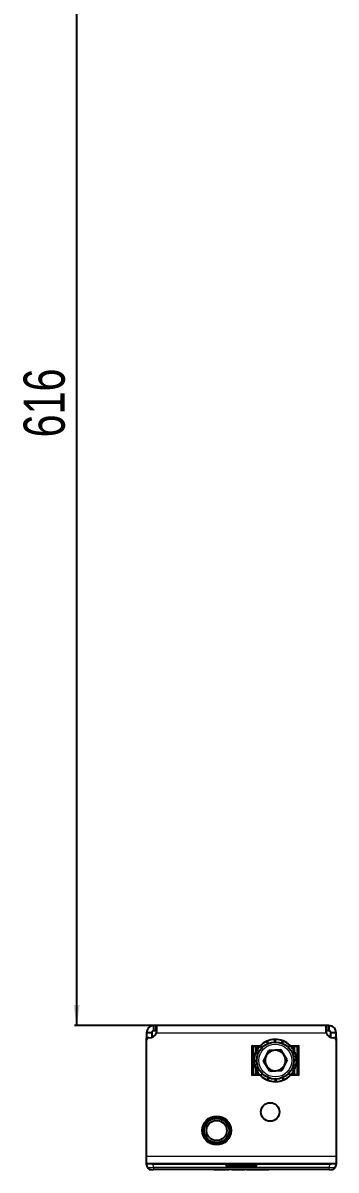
# Model space of a CAD drawing. Header units: millimetres. Extents: x 0 to 2221, y -557 to 573.
# Drawn here: x 3 to 155, y -557 to 1 of the extents above; entities that cross this region are included whole.
import ezdxf

# ---------------------------------------------------------------- set-up
doc = ezdxf.new("R2010")
doc.units = ezdxf.units.MM
doc.layers.add('FORMAT', color=7, linetype='Continuous')
doc.styles.add('SLDTEXTSTYLE0', font='TXT', dxfattribs={"width": 0.75})
doc.dimstyles.new('SLDDIMSTYLE0', dxfattribs={"dimtxt": 20, "dimasz": 10, "dimexe": 0, "dimexo": 0.0625, "dimgap": 5, "dimtad": 2, "dimdec": 1, "dimrnd": 1e-09, "dimzin": 12, "dimdsep": 46, "dimtxsty": 'SLDTEXTSTYLE0', "dimsah": 1, "dimcen": 0.09, "dimadec": 0, "dimazin": 3, "dimtfac": 1, "dimtofl": 0, "dimtmove": 0, "dimatfit": 3, "dimfxl": 0, "dimfrac": 2, "dimtolj": 1, "dimtzin": 12, "dimarcsym": 0})

# ---------------------------------------------------------------- blocks, each defined once
blk = doc.blocks.new('_D_6')
at = {"layer": 'FORMAT'}
for p, q in [((67.96, 129.29), (28.38, 129.29)), ((29.38, 129.29), (29.38, -486.71)), ((67.96, -486.71), (28.38, -486.71))]:
    blk.add_line(p, q, dxfattribs=at)
for points in [[(29.38, 129.29), (27.84, 119.29), (30.92, 119.29)], [(29.38, -486.71), (30.92, -476.71), (27.84, -476.71)]]:
    blk.add_solid(points, dxfattribs=at)
at = {"layer": 'FORMAT', "insert": (3.6, -200.88), "char_height": 20, "attachment_point": 1, "rotation": 90, "style": 'SLDTEXTSTYLE0'}
blk.add_mtext('616', dxfattribs=at)

msp = doc.modelspace()

# ---------------------------------------------------------------- linework, layer by layer
at = {"color": 7, "linetype": 'Continuous', "lineweight": 25}
for p, q in [((65.89, -490.21), (63.39, -490.21)), ((63.39, -490.21), (63.39, -492.72)), ((65.89, -490.21), (65.89, -492.5)), ((66.89, -489.21), (66.89, -486.71)), ((67.97, -486.71), (66.89, -486.71)), ((67.97, -489.21), (66.89, -489.21)), ((67.97, -489.21), (67.97, -486.71)), ((150.8, -486.71), (67.97, -486.71)), ((150.8, -486.71), (150.8, -489.21)), ((151.89, -486.71), (150.8, -486.71)), ((151.89, -489.21), (150.8, -489.21)), ((151.89, -486.71), (151.89, -489.21)), ((155.39, -490.21), (152.89, -490.21)), ((152.89, -492.5), (152.89, -490.21)), ((155.39, -492.72), (155.39, -490.21)), ((63.39, -493.61), (63.39, -492.72)), ((63.39, -550.21), (63.39, -493.61)), ((122.2, -495.5), (121.69, -494.36)), ((121.92, -494.26), (122.31, -495.45)), ((125.62, -494.72), (125.58, -493.47)), ((125.83, -493.46), (125.75, -494.71)), ((129.08, -495.3), (129.53, -494.13)), ((129.76, -494.22), (129.2, -495.35)), ((155.39, -492.72), (155.39, -493.61)), ((155.39, -493.61), (155.39, -550.21)), ((114.89, -496.71), (114.54, -496.36)), ((118.4, -496.71), (114.89, -496.71)), ((114.89, -496.71), (114.89, -510.71)), ((115.24, -497.06), (114.89, -496.71)), ((117.47, -500.52), (116.3, -500.07)), ((116.4, -499.84), (117.52, -500.4)), ((117.8, -497.41), (116.64, -497.41)), ((116.64, -499.3), (116.64, -497.41)), ((119.34, -497.54), (118.43, -496.68)), ((118.54, -496.71), (118.46, -496.71)), ((118.6, -496.5), (119.42, -497.45)), ((118.89, -496.96), (118.89, -497.11)), ((119.47, -497.4), (118.89, -497.07)), ((119.46, -497.41), (119.2, -497.41)), ((120.12, -504.02), (122.74, -498.87)), ((128.51, -498.57), (122.74, -498.87)), ((131.65, -503.41), (128.51, -498.57)), ((132.06, -497.16), (132.92, -496.26)), ((133.1, -496.43), (132.15, -497.25)), ((133.37, -496.71), (136.89, -496.71)), ((135.14, -497.41), (133.97, -497.41)), ((134.1, -500.03), (135.24, -499.51)), ((135.34, -499.74), (134.15, -500.14)), ((135.14, -499.3), (135.14, -497.41)), ((136.89, -496.71), (136.54, -497.06)), ((137.24, -496.36), (136.89, -496.71)), ((136.89, -496.71), (136.89, -510.71)), ((115.64, -503.77), (116.89, -503.85)), ((116.89, -503.98), (115.64, -504.01)), ((123.27, -508.86), (120.12, -504.02)), ((131.65, -503.41), (129.03, -508.55)), ((135.38, -507.59), (134.25, -507.03)), ((134.3, -506.91), (135.47, -507.36)), ((134.88, -503.45), (136.13, -503.41)), ((136.14, -503.66), (134.88, -503.57)), ((114.89, -510.71), (114.54, -511.06)), ((115.24, -510.36), (114.89, -510.71)), ((114.89, -510.71), (118.4, -510.71)), ((116.44, -507.68), (117.63, -507.29)), ((117.68, -507.4), (116.54, -507.91)), ((116.64, -510.01), (116.64, -508.13)), ((116.64, -510.01), (117.8, -510.01)), ((118.67, -511), (119.62, -510.17)), ((119.71, -510.26), (118.85, -511.17)), ((122.01, -513.2), (122.57, -512.08)), ((122.69, -512.13), (122.24, -513.29)), ((123.27, -508.86), (129.03, -508.55)), ((125.94, -513.96), (126.03, -512.71)), ((126.15, -512.71), (126.19, -513.96)), ((129.86, -513.16), (129.46, -511.97)), ((129.57, -511.92), (130.09, -513.06)), ((132.3, -510.02), (132.89, -510.36)), ((132.31, -510.01), (132.57, -510.01)), ((133.17, -510.92), (132.35, -509.98)), ((132.43, -509.89), (133.34, -510.74)), ((132.89, -510.46), (132.89, -510.31)), ((133.31, -510.71), (133.24, -510.71)), ((136.89, -510.71), (133.37, -510.71)), ((133.97, -510.01), (135.14, -510.01)), ((135.14, -510.01), (135.14, -508.13)), ((136.89, -510.71), (136.54, -510.36)), ((137.24, -511.06), (136.89, -510.71)), ((63.39, -553.71), (63.39, -550.21)), ((155.39, -550.21), (155.39, -553.71)), ((63.39, -553.91), (63.39, -553.71)), ((63.39, -553.71), (155.39, -553.71)), ((63.84, -555.6), (63.39, -553.91)), ((65.29, -556.71), (66.74, -556.71)), ((66.28, -553.91), (101.89, -553.91)), ((152.04, -556.71), (66.74, -556.71)), ((95.96, -556.91), (95.96, -556.71)), ((101.64, -556.91), (96.39, -556.91)), ((101.89, -553.71), (101.89, -553.91)), ((101.89, -553.91), (101.89, -554.41)), ((102.07, -556.91), (102.07, -556.71)), ((102.39, -554.91), (116.39, -554.91)), ((103.31, -556.91), (103.31, -556.71)), ((103.56, -556.91), (103.56, -556.71)), ((104.7, -556.91), (104.7, -556.71)), ((107.53, -556.91), (104.7, -556.91)), ((111, -556.94), (111, -556.71)), ((111.81, -556.91), (111.81, -556.71)), ((113.3, -556.91), (111.81, -556.91)), ((113.3, -556.91), (113.3, -556.71)), ((115.97, -556.91), (113.3, -556.91)), ((115.97, -556.91), (115.97, -556.71)), ((117.1, -556.91), (115.97, -556.91)), ((116.89, -553.71), (116.89, -553.91)), ((116.89, -554.41), (116.89, -553.91)), ((116.89, -553.91), (152.49, -553.91)), ((117.1, -556.91), (117.1, -556.71)), ((117.16, -556.91), (117.1, -556.91)), ((122.81, -556.91), (122.81, -556.71)), ((152.04, -556.71), (153.48, -556.71)), ((155.39, -553.91), (154.93, -555.6)), ((155.39, -553.71), (155.39, -553.91))]:
    msp.add_line(p, q, dxfattribs=at)
at = {"color": 8, "linetype": 'Continuous', "lineweight": 18}
for p, q in [((68.22, -490.21), (150.55, -490.21)), ((63.39, -492.72), (63.95, -492.72)), ((154.83, -492.72), (155.39, -492.72)), ((114.54, -496.36), (118.74, -496.36)), ((114.54, -511.06), (114.54, -496.36)), ((118.09, -497.06), (115.24, -497.06)), ((115.24, -497.06), (115.24, -510.36)), ((132.82, -496.36), (137.24, -496.36)), ((136.54, -497.06), (133.69, -497.06)), ((136.54, -510.36), (136.54, -497.06)), ((137.24, -496.36), (137.24, -511.06)), ((118.96, -511.06), (114.54, -511.06)), ((115.24, -510.36), (118.09, -510.36)), ((137.24, -511.06), (133.03, -511.06)), ((133.69, -510.36), (136.54, -510.36)), ((63.39, -550.21), (155.39, -550.21)), ((66.28, -553.91), (66.74, -555.6)), ((66.74, -555.6), (152.04, -555.6)), ((66.74, -555.6), (66.74, -556.71)), ((96.39, -556.91), (96.39, -556.71)), ((101.64, -556.91), (101.64, -556.71)), ((102.39, -554.41), (101.89, -554.41)), ((102.39, -553.71), (102.39, -554.41)), ((102.39, -554.41), (102.39, -554.91)), ((102.39, -554.41), (116.39, -554.41)), ((107.53, -556.91), (107.53, -556.71)), ((109.89, -556.91), (109.89, -556.71)), ((116.39, -554.41), (116.39, -553.71)), ((116.39, -554.41), (116.39, -554.91)), ((116.39, -554.41), (116.89, -554.41)), ((120.7, -556.91), (120.7, -556.71)), ((152.04, -555.6), (152.49, -553.91)), ((152.04, -556.71), (152.04, -555.6))]:
    msp.add_line(p, q, dxfattribs=at)
at = {"color": 7, "linetype": 'Continuous', "lineweight": 25}
for centre, radius in [((125.89, -503.71), 9), ((123.39, -528.71), 4.5), ((97.39, -537.71), 7), ((97.39, -537.71), 6.5), ((97.39, -537.71), 6), ((97.39, -537.71), 4.93)]:
    msp.add_circle(centre, radius, dxfattribs=at)
at = {"color": 8, "linetype": 'Continuous', "lineweight": 18}
for centre, radius in [((125.89, -503.71), 8), ((97.39, -537.71), 6.25)]:
    msp.add_circle(centre, radius, dxfattribs=at)
at = {"color": 7, "linetype": 'Continuous', "lineweight": 25}
for centre, radius, start, end in [((64.89, -489.14), 3.5, 263.6206, 342.1747), ((153.89, -489.14), 3.5, 197.8253, 276.3794), ((64.39, -493.61), 1, 83.6206, 180), ((125.89, -503.71), 10.25, 114.1868, 135.2909), ((125.89, -503.71), 10.25, 91.6868, 112.7909), ((125.89, -503.71), 10.25, 69.1868, 90.2909), ((125.89, -503.71), 10.25, 46.6868, 67.7909), ((154.39, -493.61), 1, 360, 96.3794), ((125.89, -503.71), 10.25, 159.1868, 180.2909), ((125.89, -503.71), 10.25, 136.6868, 157.7909), ((125.89, -503.71), 5, 153.0175, 213.0175), ((125.89, -503.71), 5, 93.0175, 153.0175), ((125.89, -503.71), 5, 33.0175, 93.0175), ((125.89, -503.71), 5, 333.0175, 33.0175), ((125.89, -503.71), 10.25, 24.1868, 45.2909), ((125.89, -503.71), 10.25, 1.6868, 22.7909), ((125.89, -503.71), 10.25, 181.6868, 202.7909), ((125.89, -503.71), 5, 213.0175, 273.0175), ((125.89, -503.71), 5, 273.0175, 333.0175), ((125.89, -503.71), 10.25, 339.1868, 0.2909), ((125.89, -503.71), 10.25, 204.1868, 225.2909), ((125.89, -503.71), 10.25, 226.6868, 247.7909), ((125.89, -503.71), 10.25, 294.1868, 315.2909), ((125.89, -503.71), 10.25, 316.6868, 337.7909), ((125.89, -503.71), 10.25, 249.1868, 270.2909), ((125.89, -503.71), 10.25, 271.6868, 292.7909), ((65.29, -555.21), 1.5, 195, 270), ((102.39, -554.41), 0.5, 180, 270), ((116.39, -554.41), 0.5, 270, 0), ((153.48, -555.21), 1.5, 270, 345)]:
    msp.add_arc(centre, radius, start, end, dxfattribs=at)
at = {"color": 8, "linetype": 'Continuous', "lineweight": 18}
for centre, major_axis, start_param, end_param in [((66.84, -555.21), (3, 0.38), 3.158333, 4.662092), ((151.93, -555.21), (3, -0.38), 4.762686, 6.266445)]:
    msp.add_ellipse(centre, major_axis=major_axis, ratio=0.123038, start_param=start_param, end_param=end_param, dxfattribs=at)
at = {"color": 7, "linetype": 'Continuous', "lineweight": 25}
for centre, major_axis, start_param, end_param in [((63.39, -542.32), (3.1, -11.57), 6.030113, 6.216148), ((155.39, -542.32), (-3.1, -11.57), 0.067037, 0.253072)]:
    msp.add_ellipse(centre, major_axis=major_axis, ratio=0.250563, start_param=start_param, end_param=end_param, dxfattribs=at)
for points, knots in [([(66.89, -486.71), (66.43, -486.76), (65.62, -486.85), (64.71, -487.42), (64.12, -488.02), (63.72, -488.65), (63.44, -489.4), (63.4, -489.94), (63.39, -490.21)], [0, 0, 0, 0, 0.254149, 0.448213, 0.574908, 0.708872, 0.850468, 1, 1, 1, 1]), ([(66.89, -489.21), (66.76, -489.23), (66.55, -489.25), (66.28, -489.41), (66.1, -489.58), (65.98, -489.77), (65.9, -489.98), (65.89, -490.13), (65.89, -490.21)], [0, 0, 0, 0, 0.296302, 0.497469, 0.615497, 0.73607, 0.863114, 1, 1, 1, 1]), ([(68.22, -490.21), (68.25, -489.92), (68.3, -489.37), (68.37, -488.46), (68.4, -487.58), (68.26, -486.86), (68.07, -486.76), (67.97, -486.71)], [0, 0, 0, 0, 0.16069, 0.301312, 0.521951, 0.753573, 1, 1, 1, 1]), ([(150.8, -486.71), (150.75, -486.73), (150.65, -486.76), (150.5, -487.05), (150.4, -487.51), (150.38, -488.14), (150.4, -488.75), (150.46, -489.46), (150.52, -489.96), (150.55, -490.21)], [0, 0, 0, 0, 0.144067, 0.271276, 0.474907, 0.597997, 0.726338, 0.860245, 1, 1, 1, 1]), ([(155.39, -490.21), (155.36, -489.9), (155.31, -489.31), (154.92, -488.36), (154.2, -487.49), (153.11, -486.84), (152.3, -486.76), (151.89, -486.71)], [0, 0, 0, 0, 0.17084, 0.319217, 0.548103, 0.767822, 1, 1, 1, 1]), ([(152.89, -490.21), (152.88, -490.12), (152.87, -489.96), (152.77, -489.73), (152.66, -489.57), (152.53, -489.44), (152.39, -489.34), (152.16, -489.24), (152, -489.22), (151.89, -489.21)], [0, 0, 0, 0, 0.154359, 0.287283, 0.400435, 0.496544, 0.604314, 0.723151, 1, 1, 1, 1]), ([(121.69, -494.36), (121.72, -494.35), (121.78, -494.32), (121.86, -494.29), (121.9, -494.27), (121.92, -494.26)], [0, 0, 0, 0, 0.4999808, 0.7499881, 1, 1, 1, 1]), ([(125.58, -493.47), (125.63, -493.47), (125.69, -493.46), (125.77, -493.46), (125.81, -493.46), (125.83, -493.46)], [0, 0, 0, 0, 0.499981, 0.749988, 1, 1, 1, 1]), ([(129.53, -494.13), (129.57, -494.15), (129.63, -494.17), (129.7, -494.2), (129.74, -494.22), (129.76, -494.22)], [0, 0, 0, 0, 0.499981, 0.749988, 1, 1, 1, 1]), ([(116.3, -500.07), (116.32, -500.03), (116.34, -499.97), (116.37, -499.9), (116.39, -499.86), (116.4, -499.84)], [0, 0, 0, 0, 0.499981, 0.749988, 1, 1, 1, 1]), ([(118.43, -496.68), (118.46, -496.65), (118.5, -496.61), (118.56, -496.55), (118.59, -496.52), (118.6, -496.5)], [0, 0, 0, 0, 0.499981, 0.749988, 1, 1, 1, 1]), ([(132.92, -496.26), (132.95, -496.28), (132.99, -496.33), (133.05, -496.38), (133.08, -496.41), (133.1, -496.43)], [0, 0, 0, 0, 0.4999808, 0.7499881, 1, 1, 1, 1]), ([(135.24, -499.51), (135.25, -499.55), (135.28, -499.61), (135.31, -499.69), (135.33, -499.72), (135.34, -499.74)], [0, 0, 0, 0, 0.499981, 0.749988, 1, 1, 1, 1]), ([(115.64, -504.01), (115.64, -503.97), (115.64, -503.91), (115.64, -503.83), (115.64, -503.79), (115.64, -503.77)], [0, 0, 0, 0, 0.499981, 0.749988, 1, 1, 1, 1]), ([(136.13, -503.41), (136.13, -503.45), (136.13, -503.52), (136.14, -503.6), (136.14, -503.64), (136.14, -503.66)], [0, 0, 0, 0, 0.499981, 0.749988, 1, 1, 1, 1]), ([(116.54, -507.91), (116.52, -507.87), (116.49, -507.82), (116.46, -507.74), (116.44, -507.7), (116.44, -507.68)], [0, 0, 0, 0, 0.499981, 0.749988, 1, 1, 1, 1]), ([(118.85, -511.17), (118.82, -511.14), (118.78, -511.1), (118.72, -511.04), (118.69, -511.01), (118.67, -511)], [0, 0, 0, 0, 0.499981, 0.749988, 1, 1, 1, 1]), ([(133.34, -510.74), (133.32, -510.77), (133.27, -510.82), (133.21, -510.88), (133.19, -510.91), (133.17, -510.92)], [0, 0, 0, 0, 0.499981, 0.749988, 1, 1, 1, 1]), ([(135.47, -507.36), (135.45, -507.39), (135.43, -507.45), (135.4, -507.53), (135.38, -507.57), (135.38, -507.59)], [0, 0, 0, 0, 0.499981, 0.749988, 1, 1, 1, 1]), ([(122.24, -513.29), (122.2, -513.28), (122.15, -513.26), (122.07, -513.23), (122.03, -513.21), (122.01, -513.2)], [0, 0, 0, 0, 0.499981, 0.749988, 1, 1, 1, 1]), ([(126.19, -513.96), (126.15, -513.96), (126.08, -513.96), (126, -513.96), (125.96, -513.96), (125.94, -513.96)], [0, 0, 0, 0, 0.499981, 0.749988, 1, 1, 1, 1]), ([(130.09, -513.06), (130.05, -513.08), (129.99, -513.11), (129.91, -513.14), (129.88, -513.15), (129.86, -513.16)], [0, 0, 0, 0, 0.499981, 0.749988, 1, 1, 1, 1]), ([(96.39, -556.91), (96.33, -556.91), (96.2, -556.91), (96.06, -556.91), (95.97, -556.91), (95.96, -556.91), (95.96, -556.91)], [0, 0, 0, 0, 0.281303, 0.555629, 0.773878, 1, 1, 1, 1]), ([(102.07, -556.91), (102.06, -556.91), (102.05, -556.91), (101.93, -556.91), (101.79, -556.91), (101.69, -556.91), (101.64, -556.91)], [0, 0, 0, 0, 0.285248, 0.560563, 0.777151, 1, 1, 1, 1]), ([(103.31, -556.91), (103.26, -556.91), (103.15, -556.91), (102.85, -556.91), (102.56, -556.91), (102.36, -556.91), (102.29, -556.91)], [0, 0, 0, 0, 0.255277, 0.538303, 0.854078, 1, 1, 1, 1]), ([(103.13, -556.91), (103.02, -556.91), (102.77, -556.91), (102.47, -556.91), (102.29, -556.91), (102.29, -556.91)], [0, 0, 0, 0, 0.466249, 0.997338, 1, 1, 1, 1]), ([(109.89, -556.91), (109.74, -556.91), (109.38, -556.91), (108.58, -556.91), (107.94, -556.91), (107.53, -556.91)], [0, 0, 0, 0, 0.216742, 0.489643, 1, 1, 1, 1]), ([(110.98, -556.91), (110.99, -556.91), (111.02, -556.91), (110.86, -556.91), (110.49, -556.91), (110.1, -556.91), (109.89, -556.91)], [0, 0, 0, 0, 0.061615, 0.333035, 0.637399, 1, 1, 1, 1]), ([(120.7, -556.91), (120.2, -556.91), (119.27, -556.91), (118.07, -556.91), (117.35, -556.91), (117.17, -556.91), (117.16, -556.91)], [0, 0, 0, 0, 0.381983, 0.713352, 0.984017, 1, 1, 1, 1]), ([(122.81, -556.91), (122.44, -556.91), (121.75, -556.91), (121.04, -556.91), (120.7, -556.91)], [0, 0, 0, 0, 0.5368, 1, 1, 1, 1])]:
    msp.add_open_spline(points, degree=3, knots=knots, dxfattribs=at)

# ---------------------------------------------------------------- dimensions: what is measured, and where the dimension line sits
at = {"layer": 'FORMAT'}
dim = msp.add_linear_dim(base=(29.38, -486.71), p1=(67.97, 129.29), p2=(67.97, -486.71), angle=90, dimstyle='SLDDIMSTYLE0', dxfattribs=at)
dim.commit()
dim.dimension.update_dxf_attribs({"geometry": '_D_6', "text_midpoint": (29.38, -178.71), "dimtype": 160})

doc.saveas('drawing.dxf')
